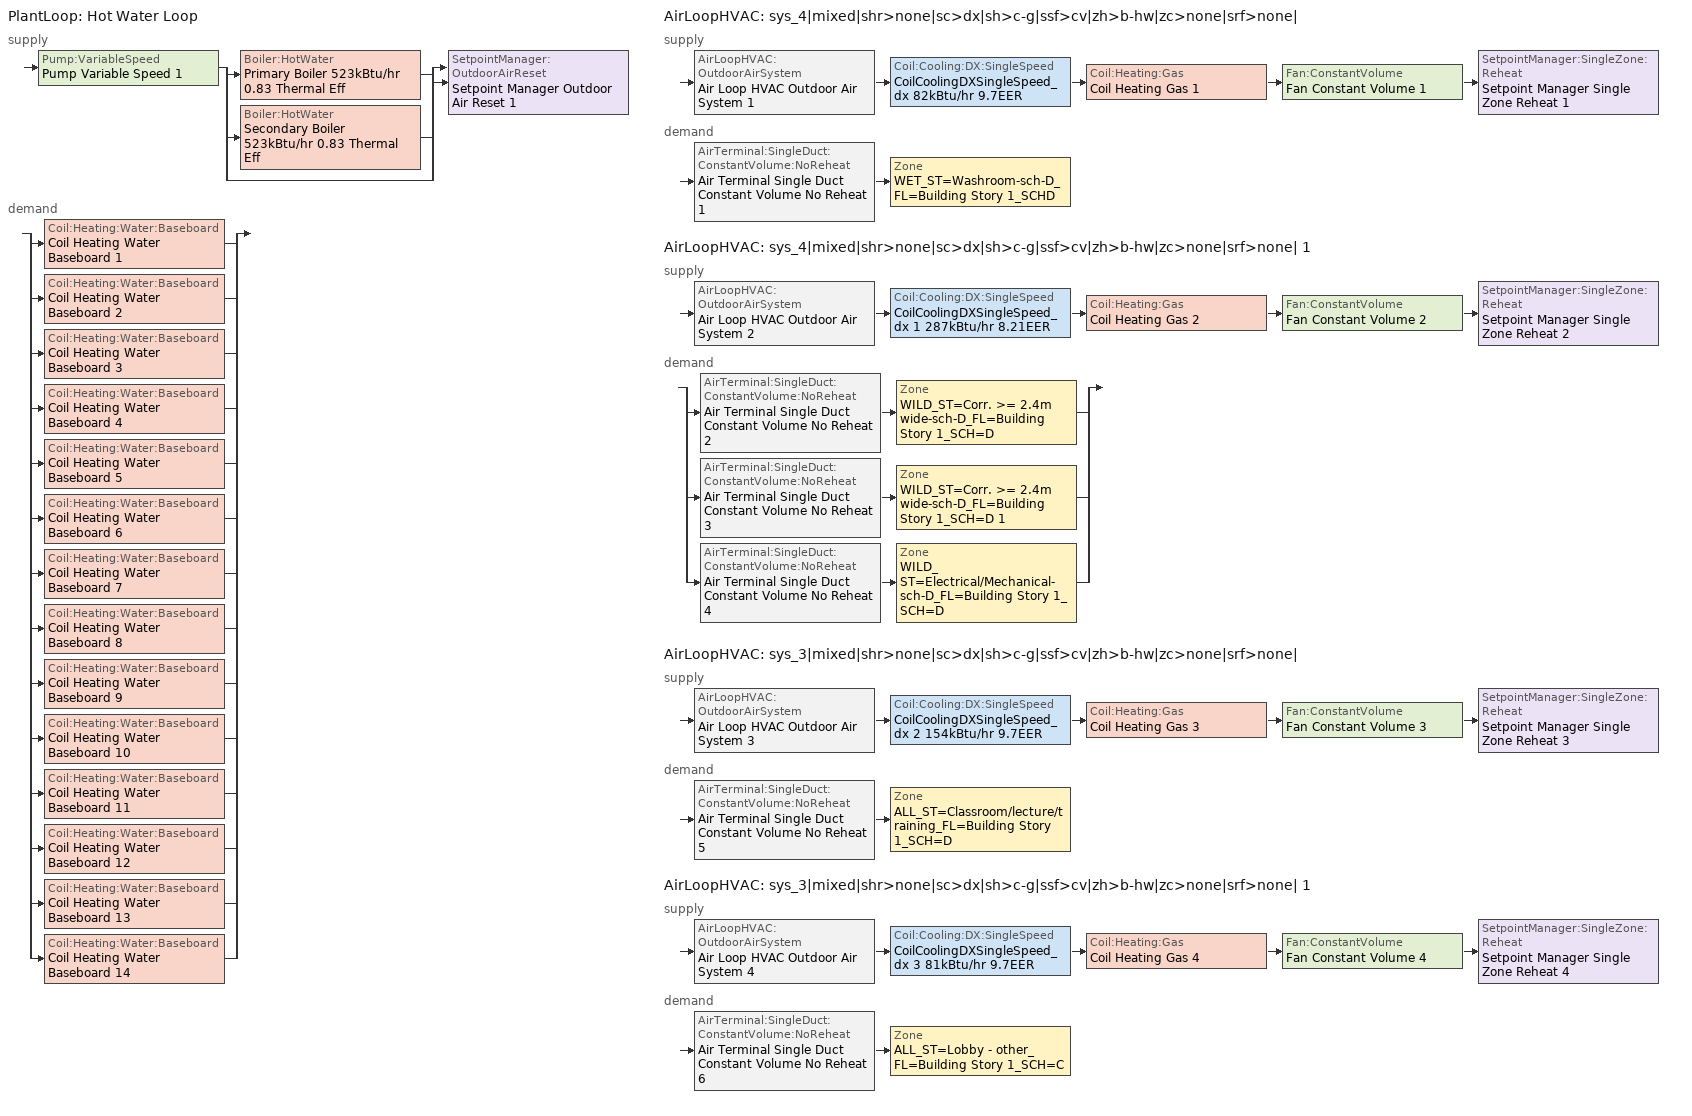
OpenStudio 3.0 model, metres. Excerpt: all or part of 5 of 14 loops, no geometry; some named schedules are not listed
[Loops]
PlantLoop 'Hot Water Loop'
 supply: Pump:VariableSpeed 'Pump Variable Speed 1' > split
  | Boiler:HotWater 'Primary Boiler 523kBtu/hr 0.83 Thermal Eff'
  | Boiler:HotWater 'Secondary Boiler 523kBtu/hr 0.83 Thermal Eff'
  | bypass
  join > SetpointManager:OutdoorAirReset 'Setpoint Manager Outdoor Air Reset 1'
 demand: split
  | Coil:Heating:Water:Baseboard 'Coil Heating Water Baseboard 1'
  | Coil:Heating:Water:Baseboard 'Coil Heating Water Baseboard 2'
  | Coil:Heating:Water:Baseboard 'Coil Heating Water Baseboard 3'
  | Coil:Heating:Water:Baseboard 'Coil Heating Water Baseboard 4'
  | Coil:Heating:Water:Baseboard 'Coil Heating Water Baseboard 5'
  | Coil:Heating:Water:Baseboard 'Coil Heating Water Baseboard 6'
  | Coil:Heating:Water:Baseboard 'Coil Heating Water Baseboard 7'
  | Coil:Heating:Water:Baseboard 'Coil Heating Water Baseboard 8'
  | Coil:Heating:Water:Baseboard 'Coil Heating Water Baseboard 9'
  | Coil:Heating:Water:Baseboard 'Coil Heating Water Baseboard 10'
  | Coil:Heating:Water:Baseboard 'Coil Heating Water Baseboard 11'
  | Coil:Heating:Water:Baseboard 'Coil Heating Water Baseboard 12'
  | Coil:Heating:Water:Baseboard 'Coil Heating Water Baseboard 13'
  | Coil:Heating:Water:Baseboard 'Coil Heating Water Baseboard 14'
AirLoopHVAC 'sys_4|mixed|shr>none|sc>dx|sh>c-g|ssf>cv|zh>b-hw|zc>none|srf>none|'
 supply: AirLoopHVAC:OutdoorAirSystem 'Air Loop HVAC Outdoor Air System 1' > Coil:Cooling:DX:SingleSpeed 'CoilCoolingDXSingleSpeed_dx 82kBtu/hr 9.7EER' > Coil:Heating:Gas 'Coil Heating Gas 1' > Fan:ConstantVolume 'Fan Constant Volume 1' > SetpointManager:SingleZone:Reheat 'Setpoint Manager Single Zone Reheat 1'
 demand: AirTerminal:SingleDuct:ConstantVolume:NoReheat 'Air Terminal Single Duct Constant Volume No Reheat 1' > Zone 'WET_ST=Washroom-sch-D_FL=Building Story 1_SCHD'
AirLoopHVAC 'sys_4|mixed|shr>none|sc>dx|sh>c-g|ssf>cv|zh>b-hw|zc>none|srf>none| 1'
 supply: AirLoopHVAC:OutdoorAirSystem 'Air Loop HVAC Outdoor Air System 2' > Coil:Cooling:DX:SingleSpeed 'CoilCoolingDXSingleSpeed_dx 1 287kBtu/hr 8.21EER' > Coil:Heating:Gas 'Coil Heating Gas 2' > Fan:ConstantVolume 'Fan Constant Volume 2' > SetpointManager:SingleZone:Reheat 'Setpoint Manager Single Zone Reheat 2'
 demand: split
  | AirTerminal:SingleDuct:ConstantVolume:NoReheat 'Air Terminal Single Duct Constant Volume No Reheat 2' > Zone 'WILD_ST=Corr. >= 2.4m wide-sch-D_FL=Building Story 1_SCH=D'
  | AirTerminal:SingleDuct:ConstantVolume:NoReheat 'Air Terminal Single Duct Constant Volume No Reheat 3' > Zone 'WILD_ST=Corr. >= 2.4m wide-sch-D_FL=Building Story 1_SCH=D 1'
  | AirTerminal:SingleDuct:ConstantVolume:NoReheat 'Air Terminal Single Duct Constant Volume No Reheat 4' > Zone 'WILD_ST=Electrical/Mechanical-sch-D_FL=Building Story 1_SCH=D'
AirLoopHVAC 'sys_3|mixed|shr>none|sc>dx|sh>c-g|ssf>cv|zh>b-hw|zc>none|srf>none|'
 supply: AirLoopHVAC:OutdoorAirSystem 'Air Loop HVAC Outdoor Air System 3' > Coil:Cooling:DX:SingleSpeed 'CoilCoolingDXSingleSpeed_dx 2 154kBtu/hr 9.7EER' > Coil:Heating:Gas 'Coil Heating Gas 3' > Fan:ConstantVolume 'Fan Constant Volume 3' > SetpointManager:SingleZone:Reheat 'Setpoint Manager Single Zone Reheat 3'
 demand: AirTerminal:SingleDuct:ConstantVolume:NoReheat 'Air Terminal Single Duct Constant Volume No Reheat 5' > Zone 'ALL_ST=Classroom/lecture/training_FL=Building Story 1_SCH=D'
AirLoopHVAC 'sys_3|mixed|shr>none|sc>dx|sh>c-g|ssf>cv|zh>b-hw|zc>none|srf>none| 1'
 supply: AirLoopHVAC:OutdoorAirSystem 'Air Loop HVAC Outdoor Air System 4' > Coil:Cooling:DX:SingleSpeed 'CoilCoolingDXSingleSpeed_dx 3 81kBtu/hr 9.7EER' > Coil:Heating:Gas 'Coil Heating Gas 4' > Fan:ConstantVolume 'Fan Constant Volume 4' > SetpointManager:SingleZone:Reheat 'Setpoint Manager Single Zone Reheat 4'
 demand: AirTerminal:SingleDuct:ConstantVolume:NoReheat 'Air Terminal Single Duct Constant Volume No Reheat 6' > Zone 'ALL_ST=Lobby - other_FL=Building Story 1_SCH=C'
[Sizing:Zone] Zone Cooling Design Supply Air Temperature Input Method=SupplyAirTemperature; Zone Cooling Design Supply Air Temperature {C}=13; Zone Cooling Design Supply Air Temperature Difference {deltaC}=11.11; Zone Heating Design Supply Air Temperature Input Method=SupplyAirTemperature; Zone Heating Design Supply Air Temperature {C}=43; Zone Heating Design Supply Air Temperature Difference {deltaC}=11.11; Zone Cooling Design Supply Air Humidity Ratio {kg-H2O/kg-air}=0.0085; Zone Heating Design Supply Air Humidity Ratio {kg-H2O/kg-air}=0.008; Zone Heating Sizing Factor=1.3; Zone Cooling Sizing Factor=1.1; Cooling Design Air Flow Method=DesignDay; Heating Design Air Flow Method=DesignDay; Account for Dedicated Outdoor Air System=No; Dedicated Outdoor Air System Control Strategy=NeutralSupplyAir; Dedicated Outdoor Air Low Setpoint Temperature for Design {C}=autosize; Dedicated Outdoor Air High Setpoint Temperature for Design {C}=autosize
WET_ST=Washroom-sch-D_FL=Building Story 1_SCHD; ALL_ST=Classroom/lecture/training_FL=Building Story 1_SCH=D; ALL_ST=Lobby - other_FL=Building Story 1_SCH=C; WILD_ST=Corr. >= 2.4m wide-sch-D_FL=Building Story 1_SCH=D; WILD_ST=Corr. >= 2.4m wide-sch-D_FL=Building Story 1_SCH=D 1; WILD_ST=Electrical/Mechanical-sch-D_FL=Building Story 1_SCH=D
[Zone equipment]
WET_ST=Washroom-sch-D_FL=Building Story 1_SCHD: Air Terminal Single Duct Constant Volume No Reheat 1, Zone HVAC Baseboard Convective Water 1
ALL_ST=Classroom/lecture/training_FL=Building Story 1_SCH=D: Air Terminal Single Duct Constant Volume No Reheat 5, Zone HVAC Baseboard Convective Water 5
ALL_ST=Lobby - other_FL=Building Story 1_SCH=C: Air Terminal Single Duct Constant Volume No Reheat 6, Zone HVAC Baseboard Convective Water 6
WILD_ST=Corr. >= 2.4m wide-sch-D_FL=Building Story 1_SCH=D: Air Terminal Single Duct Constant Volume No Reheat 2, Zone HVAC Baseboard Convective Water 2
WILD_ST=Corr. >= 2.4m wide-sch-D_FL=Building Story 1_SCH=D 1: Air Terminal Single Duct Constant Volume No Reheat 3, Zone HVAC Baseboard Convective Water 3
WILD_ST=Electrical/Mechanical-sch-D_FL=Building Story 1_SCH=D: Air Terminal Single Duct Constant Volume No Reheat 4, Zone HVAC Baseboard Convective Water 4
[PlantLoop]
Hot Water Loop: Fluid Type=Water; Glycol Concentration=0; Plant Loop Volume {m3}=Autocalculate; Load Distribution Scheme=Optimal
[Sizing:Plant]
Hot Water Loop: Loop Type=Heating; Design Loop Exit Temperature {C}=82; Loop Design Temperature Difference {deltaC}=16; Sizing Option=NonCoincident; Zone Timesteps in Averaging Window=1; Coincident Sizing Factor Mode=None
[Pump:VariableSpeed]
Pump Variable Speed 1: Motor Efficiency=0.865; Pump Control Type=Intermittent; Skin Loss Radiative Fraction=0.5; Design Power Sizing Method=PowerPerFlowPerPressure; Design Electric Power per Unit Flow Rate {W/(m3/s)}=348701.1; Design Shaft Power per Unit Flow Rate per Unit Head {W-s/m3-Pa}=1.28205; Design Minimum Flow Rate Fraction=0
[Boiler:HotWater] Fuel Type=NaturalGas; Nominal Capacity {W}=153320; Nominal Thermal Efficiency=0.83; Normalized Boiler Efficiency Curve=BOILER-EFFFPLR-NECB2011; Water Outlet Upper Temperature Limit {C}=99; Boiler Flow Mode=ConstantFlow; Parasitic Electric Load {W}=0; Sizing Factor=1
Primary Boiler 523kBtu/hr 0.83 Thermal Eff; Secondary Boiler 523kBtu/hr 0.83 Thermal Eff
[SetpointManager:OutdoorAirReset]
Setpoint Manager Outdoor Air Reset 1: Control Variable=Temperature; Setpoint at Outdoor Low Temperature {C}=82; Outdoor Low Temperature {C}=-16; Setpoint at Outdoor High Temperature {C}=60; Outdoor High Temperature {C}=0
[AirLoopHVAC] Design Supply Air Flow Rate {m3/s}=AutoSize
Name | Availability Schedule
sys_4|mixed|shr>none|sc>dx|sh>c-g|ssf>cv|zh>b-hw|zc>none|srf>none| | sys_4|mixed|shr>none|sc>dx|sh>c-g|ssf>cv|zh>b-hw|zc>none|srf>none| Occ Sch
sys_4|mixed|shr>none|sc>dx|sh>c-g|ssf>cv|zh>b-hw|zc>none|srf>none| 1 | sys_4|mixed|shr>none|sc>dx|sh>c-g|ssf>cv|zh>b-hw|zc>none|srf>none| 1 Occ Sch
sys_3|mixed|shr>none|sc>dx|sh>c-g|ssf>cv|zh>b-hw|zc>none|srf>none| | sys_3|mixed|shr>none|sc>dx|sh>c-g|ssf>cv|zh>b-hw|zc>none|srf>none| Occ Sch
sys_3|mixed|shr>none|sc>dx|sh>c-g|ssf>cv|zh>b-hw|zc>none|srf>none| 1 | sys_3|mixed|shr>none|sc>dx|sh>c-g|ssf>cv|zh>b-hw|zc>none|srf>none| 1 Occ Sch
[Sizing:System] Type of Load to Size On=Sensible; Design Outdoor Air Flow Rate {m3/s}=Autosize; Central Heating Maximum System Air Flow Ratio=1; Preheat Design Temperature {C}=7; Preheat Design Humidity Ratio {kg-H2O/kg-Air}=0.008; Precool Design Temperature {C}=13; Precool Design Humidity Ratio {kg-H2O/kg-Air}=0.008; Central Cooling Design Supply Air Temperature {C}=13; Central Heating Design Supply Air Temperature {C}=43; Sizing Option=NonCoincident; 100% Outdoor Air in Cooling=No; 100% Outdoor Air in Heating=No; Central Cooling Design Supply Air Humidity Ratio {kg-H2O/kg-Air}=0.0085; Central Heating Design Supply Air Humidity Ratio {kg-H2O/kg-Air}=0.008; Cooling Design Air Flow Method=DesignDay; Cooling Design Air Flow Rate {m3/s}=0; Heating Design Air Flow Method=DesignDay; Heating Design Air Flow Rate {m3/s}=0; System Outdoor Air Method=ZoneSum; Zone Maximum Outdoor Air Fraction=1; Cooling Supply Air Flow Rate Per Floor Area {m3/s-m2}=0.00996765; Cooling Fraction of Autosized Cooling Supply Air Flow Rate=1; Cooling Supply Air Flow Rate Per Unit Cooling Capacity {m3/s-W}=3.94755e-05; Heating Supply Air Flow Rate Per Floor Area {m3/s-m2}=0.00996765; Heating Fraction of Autosized Heating Supply Air Flow Rate=1; Heating Fraction of Autosized Cooling Supply Air Flow Rate=1; Heating Supply Air Flow Rate Per Unit Heating Capacity {m3/s-W}=3.15882e-05; Cooling Design Capacity Method=CoolingDesignCapacity; Cooling Design Capacity {W}=autosize; Cooling Design Capacity Per Floor Area {W/m2}=234.7; Fraction of Autosized Cooling Design Capacity=1; Heating Design Capacity Method=HeatingDesignCapacity; Heating Design Capacity {W}=autosize; Heating Design Capacity Per Floor Area {W/m2}=157; Fraction of Autosized Heating Design Capacity=1; Central Cooling Capacity Control Method=OnOff
sys_4|mixed|shr>none|sc>dx|sh>c-g|ssf>cv|zh>b-hw|zc>none|srf>none|; sys_4|mixed|shr>none|sc>dx|sh>c-g|ssf>cv|zh>b-hw|zc>none|srf>none| 1; sys_3|mixed|shr>none|sc>dx|sh>c-g|ssf>cv|zh>b-hw|zc>none|srf>none|; sys_3|mixed|shr>none|sc>dx|sh>c-g|ssf>cv|zh>b-hw|zc>none|srf>none| 1
[Fan:ConstantVolume] Availability Schedule=Always On Discrete; Fan Total Efficiency=0.39975; Pressure Rise {Pa}=640; Maximum Flow Rate {m3/s}=AutoSize; Motor Efficiency=0.615
Fan Constant Volume 1; Fan Constant Volume 2; Fan Constant Volume 3; Fan Constant Volume 4
[Coil:Heating:Gas] Availability Schedule=Always On Discrete; Nominal Capacity {W}=AutoSize; Parasitic Electric Load {W}=0; Part Load Fraction Correlation Curve=FURNACE-EFFPLR-NECB2011; Parasitic Gas Load {W}=0
Name | Gas Burner Efficiency
Coil Heating Gas 1; Coil Heating Gas 3; Coil Heating Gas 4 | 0.924
Coil Heating Gas 2 | 0.81
[Coil:Cooling:DX:SingleSpeed] Availability Schedule=Always On Discrete; Rated Total Cooling Capacity {W}=autosize; Rated Sensible Heat Ratio=autosize; Rated Air Flow Rate {m3/s}=autosize; Rated Evaporator Fan Power Per Volume Flow Rate {W/(m3/s)}=773.3; Total Cooling Capacity Function of Temperature Curve=DXCOOL-NECB2011-REF-CAPFT; Total Cooling Capacity Function of Flow Fraction Curve=DXCOOL-NECB2011-REF-CAPFFLOW; Energy Input Ratio Function of Temperature Curve=DXCOOL-NECB2011-REF-COOLEIRFT; Energy Input Ratio Function of Flow Fraction Curve=DXCOOL-NECB2011-REF-COOLEIRFFLOW; Part Load Fraction Correlation Curve=DXCOOL-NECB2011-REF-COOLPLFFPLR; Minimum Outdoor Dry-Bulb Temperature for Compressor Operation {C}=-25; Condenser Type=AirCooled; Evaporative Condenser Effectiveness=0; Evaporative Condenser Air Flow Rate {m3/s}=Autosize; Evaporative Condenser Pump Rated Power Consumption {W}=Autosize; Crankcase Heater Capacity {W}=0; Maximum Outdoor Dry-Bulb Temperature for Crankcase Heater Operation {C}=0; Basin Heater Capacity {W/K}=0; Basin Heater Setpoint Temperature {C}=10
Name | Rated COP {W/W}
CoilCoolingDXSingleSpeed_dx 82kBtu/hr 9.7EER; CoilCoolingDXSingleSpeed_dx 2 154kBtu/hr 9.7EER; CoilCoolingDXSingleSpeed_dx 3 81kBtu/hr 9.7EER | 3.36599
CoilCoolingDXSingleSpeed_dx 1 287kBtu/hr 8.21EER | 2.8699
[Controller:OutdoorAir] Minimum Outdoor Air Flow Rate {m3/s}=autosize; Maximum Outdoor Air Flow Rate {m3/s}=Autosize; Economizer Control Type=DifferentialEnthalpy; Economizer Control Action Type=ModulateFlow; Lockout Type=NoLockout; Minimum Limit Type=FixedMinimum; High Humidity Control=No; Heat Recovery Bypass Control Type=BypassWhenWithinEconomizerLimits
Name | Minimum Outdoor Air Schedule | Controller Mechanical Ventilation
Controller Outdoor Air 1 | sys_4|mixed|shr>none|sc>dx|sh>c-g|ssf>cv|zh>b-hw|zc>none|srf>none| Occ Sch | Controller Mechanical Ventilation 1
Controller Outdoor Air 2 | sys_4|mixed|shr>none|sc>dx|sh>c-g|ssf>cv|zh>b-hw|zc>none|srf>none| 1 Occ Sch | Controller Mechanical Ventilation 2
Controller Outdoor Air 3 | sys_3|mixed|shr>none|sc>dx|sh>c-g|ssf>cv|zh>b-hw|zc>none|srf>none| Occ Sch | Controller Mechanical Ventilation 3
Controller Outdoor Air 4 | sys_3|mixed|shr>none|sc>dx|sh>c-g|ssf>cv|zh>b-hw|zc>none|srf>none| 1 Occ Sch | Controller Mechanical Ventilation 4
[Controller:MechanicalVentilation] Availability Schedule=Always On Discrete; System Outdoor Air Method=ZoneSum
Controller Mechanical Ventilation 1; Controller Mechanical Ventilation 2; Controller Mechanical Ventilation 3; Controller Mechanical Ventilation 4
[AirLoopHVAC:OutdoorAirSystem]
Name | Controller
Air Loop HVAC Outdoor Air System 1 | Controller Outdoor Air 1
Air Loop HVAC Outdoor Air System 2 | Controller Outdoor Air 2
Air Loop HVAC Outdoor Air System 3 | Controller Outdoor Air 3
Air Loop HVAC Outdoor Air System 4 | Controller Outdoor Air 4
[SetpointManager:SingleZone:Reheat] Minimum Supply Air Temperature {C}=13; Maximum Supply Air Temperature {C}=43
Name | Control Zone
Setpoint Manager Single Zone Reheat 1 | WET_ST=Washroom-sch-D_FL=Building Story 1_SCHD
Setpoint Manager Single Zone Reheat 2 | WILD_ST=Corr. >= 2.4m wide-sch-D_FL=Building Story 1_SCH=D
Setpoint Manager Single Zone Reheat 3 | ALL_ST=Classroom/lecture/training_FL=Building Story 1_SCH=D
Setpoint Manager Single Zone Reheat 4 | ALL_ST=Lobby - other_FL=Building Story 1_SCH=C
[AirTerminal:SingleDuct:ConstantVolume:NoReheat] Availability Schedule=Always On Discrete; Maximum Air Flow Rate {m3/s}=AutoSize
Air Terminal Single Duct Constant Volume No Reheat 1; Air Terminal Single Duct Constant Volume No Reheat 2; Air Terminal Single Duct Constant Volume No Reheat 3; Air Terminal Single Duct Constant Volume No Reheat 4; Air Terminal Single Duct Constant Volume No Reheat 5; Air Terminal Single Duct Constant Volume No Reheat 6
[Coil:Heating:Water:Baseboard] Heating Design Capacity Method=HeatingDesignCapacity; Heating Design Capacity {W}=autosize; Heating Design Capacity Per Floor Area {W/m2}=0; Fraction of Autosized Heating Design Capacity=0.8
Coil Heating Water Baseboard 1; Coil Heating Water Baseboard 2; Coil Heating Water Baseboard 3; Coil Heating Water Baseboard 4; Coil Heating Water Baseboard 5; Coil Heating Water Baseboard 6; Coil Heating Water Baseboard 7; Coil Heating Water Baseboard 8; Coil Heating Water Baseboard 9; Coil Heating Water Baseboard 10; Coil Heating Water Baseboard 11; Coil Heating Water Baseboard 12; Coil Heating Water Baseboard 13; Coil Heating Water Baseboard 14
[ZoneHVAC:Baseboard:Convective:Water] Availability Schedule=Always On Discrete
Name | Heating Coil
Zone HVAC Baseboard Convective Water 1 | Coil Heating Water Baseboard 1
Zone HVAC Baseboard Convective Water 2 | Coil Heating Water Baseboard 2
Zone HVAC Baseboard Convective Water 3 | Coil Heating Water Baseboard 3
Zone HVAC Baseboard Convective Water 4 | Coil Heating Water Baseboard 4
Zone HVAC Baseboard Convective Water 5 | Coil Heating Water Baseboard 5
Zone HVAC Baseboard Convective Water 6 | Coil Heating Water Baseboard 6
Zone HVAC Baseboard Convective Water 7 | Coil Heating Water Baseboard 7
Zone HVAC Baseboard Convective Water 8 | Coil Heating Water Baseboard 8
Zone HVAC Baseboard Convective Water 9 | Coil Heating Water Baseboard 9
Zone HVAC Baseboard Convective Water 10 | Coil Heating Water Baseboard 10
Zone HVAC Baseboard Convective Water 11 | Coil Heating Water Baseboard 11
Zone HVAC Baseboard Convective Water 12 | Coil Heating Water Baseboard 12
Zone HVAC Baseboard Convective Water 13 | Coil Heating Water Baseboard 13
Zone HVAC Baseboard Convective Water 14 | Coil Heating Water Baseboard 14
[Schedule:Constant]
Always On Discrete: Value=1
[Schedule:Ruleset]
Name | Default Day Schedule | Summer Design Day Schedule | Winter Design Day Schedule
sys_3|mixed|shr>none|sc>dx|sh>c-g|ssf>cv|zh>b-hw|zc>none|srf>none| Occ Sch | sys_3|mixed|shr>none|sc>dx|sh>c-g|ssf>cv|zh>b-hw|zc>none|srf>none| Occ Sch Default | sys_3|mixed|shr>none|sc>dx|sh>c-g|ssf>cv|zh>b-hw|zc>none|srf>none| Occ Sch Summer Design Day | sys_3|mixed|shr>none|sc>dx|sh>c-g|ssf>cv|zh>b-hw|zc>none|srf>none| Occ Sch Winter Design Day
sys_3|mixed|shr>none|sc>dx|sh>c-g|ssf>cv|zh>b-hw|zc>none|srf>none| 1 Occ Sch | sys_3|mixed|shr>none|sc>dx|sh>c-g|ssf>cv|zh>b-hw|zc>none|srf>none| 1 Occ Sch Default | sys_3|mixed|shr>none|sc>dx|sh>c-g|ssf>cv|zh>b-hw|zc>none|srf>none| 1 Occ Sch Summer Design Day | sys_3|mixed|shr>none|sc>dx|sh>c-g|ssf>cv|zh>b-hw|zc>none|srf>none| 1 Occ Sch Winter Design Day
sys_4|mixed|shr>none|sc>dx|sh>c-g|ssf>cv|zh>b-hw|zc>none|srf>none| Occ Sch | sys_4|mixed|shr>none|sc>dx|sh>c-g|ssf>cv|zh>b-hw|zc>none|srf>none| Occ Sch Default | sys_4|mixed|shr>none|sc>dx|sh>c-g|ssf>cv|zh>b-hw|zc>none|srf>none| Occ Sch Summer Design Day | sys_4|mixed|shr>none|sc>dx|sh>c-g|ssf>cv|zh>b-hw|zc>none|srf>none| Occ Sch Winter Design Day
sys_4|mixed|shr>none|sc>dx|sh>c-g|ssf>cv|zh>b-hw|zc>none|srf>none| 1 Occ Sch | sys_4|mixed|shr>none|sc>dx|sh>c-g|ssf>cv|zh>b-hw|zc>none|srf>none| 1 Occ Sch Default | sys_4|mixed|shr>none|sc>dx|sh>c-g|ssf>cv|zh>b-hw|zc>none|srf>none| 1 Occ Sch Summer Design Day | sys_4|mixed|shr>none|sc>dx|sh>c-g|ssf>cv|zh>b-hw|zc>none|srf>none| 1 Occ Sch Winter Design Day
[Schedule:Day]
sys_4|mixed|shr>none|sc>dx|sh>c-g|ssf>cv|zh>b-hw|zc>none|srf>none| Occ Sch Default; sys_4|mixed|shr>none|sc>dx|sh>c-g|ssf>cv|zh>b-hw|zc>none|srf>none| 1 Occ Sch Default: 9, 0, 0, 18, 0, 1, 19, 0, 0, 22, 0, 1, 24, 0, 0
sys_4|mixed|shr>none|sc>dx|sh>c-g|ssf>cv|zh>b-hw|zc>none|srf>none| Occ Sch Winter Design Day; sys_4|mixed|shr>none|sc>dx|sh>c-g|ssf>cv|zh>b-hw|zc>none|srf>none| Occ Sch Summer Design Day; sys_4|mixed|shr>none|sc>dx|sh>c-g|ssf>cv|zh>b-hw|zc>none|srf>none| 1 Occ Sch Summer Design Day: 24, 0, 1
[Schedule:Rule]
sys_4|mixed|shr>none|sc>dx|sh>c-g|ssf>cv|zh>b-hw|zc>none|srf>none| Occ Sch Sunday Rule: Schedule Ruleset=sys_4|mixed|shr>none|sc>dx|sh>c-g|ssf>cv|zh>b-hw|zc>none|srf>none| Occ Sch; Rule Order=0; Day Schedule=sys_4|mixed|shr>none|sc>dx|sh>c-g|ssf>cv|zh>b-hw|zc>none|srf>none| Occ Sch Sunday; Apply Sunday=Yes; Apply Saturday=Yes; Date Specification Type=DateRange; Start Month=1; Start Day=1; End Month=12; End Day=31
[Curve:Biquadratic] Minimum Value of x=13; Maximum Value of x=24; Minimum Value of y=24; Maximum Value of y=46
Name | Coefficient1 Constant | Coefficient2 x | Coefficient3 x**2 | Coefficient4 y | Coefficient5 y**2 | Coefficient6 x*y
DXCOOL-NECB2011-REF-CAPFT | 0.867905 | 0.0142459 | 0.00055436 | -0.0075575 | 3.3e-05 | -0.0001918
DXCOOL-NECB2011-REF-COOLEIRFT | 0.114171 | 0.0281822 | -0.0004199 | 0.0214108 | 0.000161028 | -0.000679104
[Curve:Quadratic] Minimum Value of x=0.5; Maximum Value of x=1.5
Name | Coefficient1 Constant | Coefficient2 x | Coefficient3 x**2
DXCOOL-NECB2011-REF-CAPFFLOW | 0.8 | 0.2 | 0
DXCOOL-NECB2011-REF-COOLEIRFFLOW | 1.1552 | -0.1808 | 0.0256
[Curve:Cubic] Maximum Value of x=1
Name | Coefficient1 Constant | Coefficient2 x | Coefficient3 x**2 | Coefficient4 x**3 | Minimum Value of x
DXCOOL-NECB2011-REF-COOLPLFFPLR | 0.0277 | 4.9151 | -8.184 | 4.2702 | 0.7
BOILER-EFFFPLR-NECB2011 | 0.3831 | 2.0567 | -2.6469 | 1.2148 | 0
FURNACE-EFFPLR-NECB2011 | 0.722 | 0.8211 | -1.0396 | 0.5 | 0
